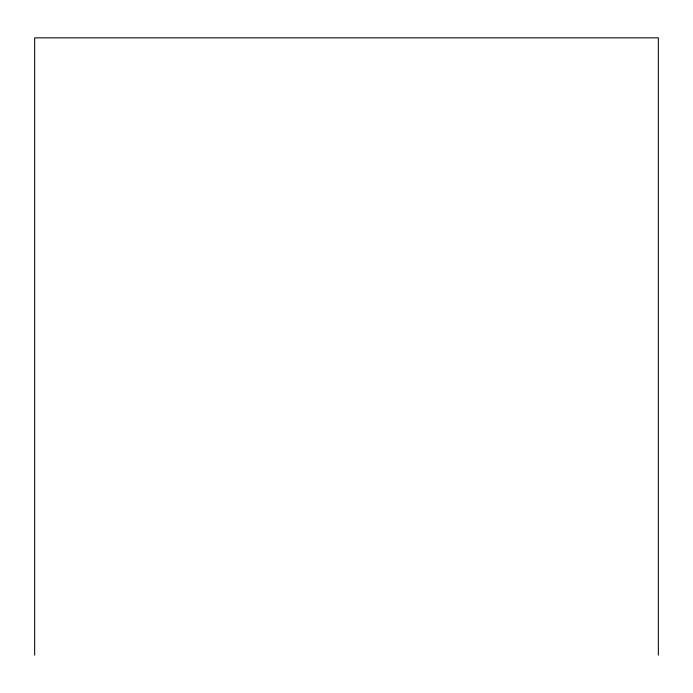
<?xml version="1.0" encoding="UTF-8"?>
<svg xmlns="http://www.w3.org/2000/svg" width="693" height="693" viewBox="0 0 693 693"><rect width="100%" height="100%" fill="white"/><g stroke="black" fill="none" stroke-linecap="round" stroke-linejoin="round"><path stroke-width="1.04" d="M658.35 655.154L658.35 37.846L34.65 37.846L34.65 655.154"/></g></svg>
